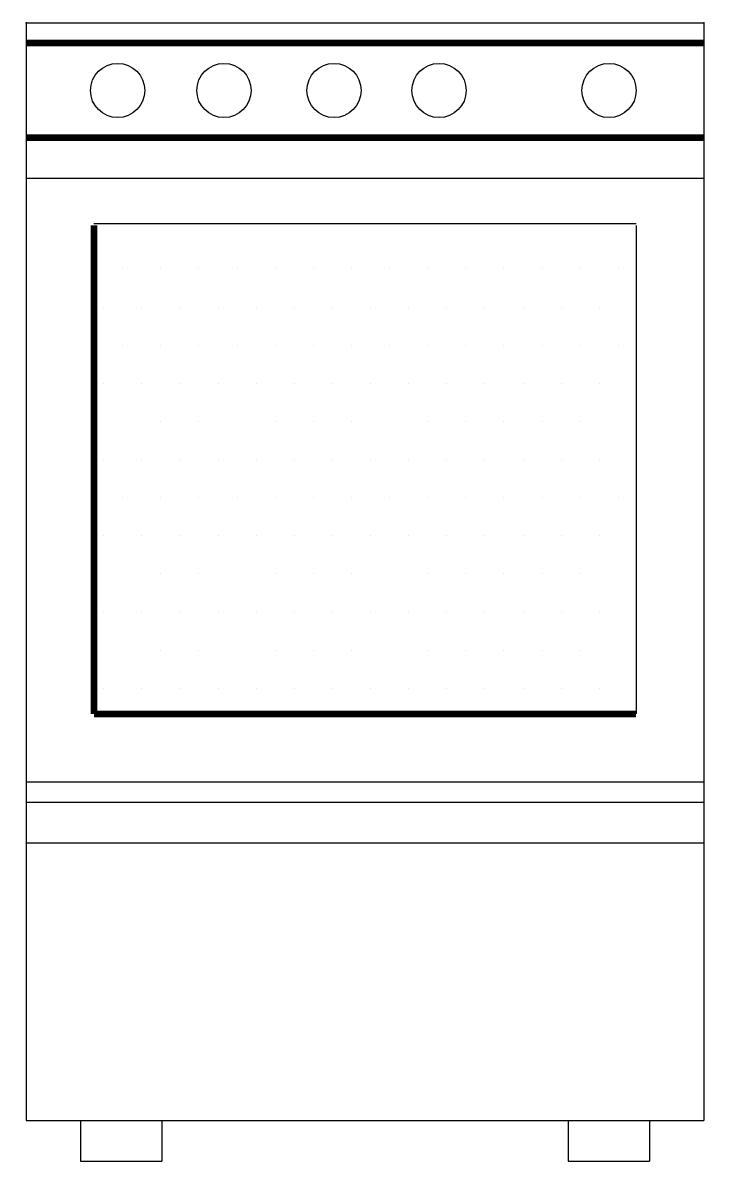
# Model space of a CAD drawing. Extents: x -0.503 to 0.003, y -0.84 to 0.
import ezdxf

# ---------------------------------------------------------------- set-up
doc = ezdxf.new("R2010")
doc.units = 0
doc.header["$MEASUREMENT"] = 0
doc.layers.get('0').update_dxf_attribs({"linetype": 'CONTINUOUS'})

# ---------------------------------------------------------------- blocks, each defined once
blk = doc.blocks.new('*X0')
at = {"color": 0}
for p, q in [((77.47031, 85.24688), (77.47031, 85.24688)), ((77.49844, 85.24688), (77.49844, 85.24688)), ((77.52656, 85.24688), (77.52656, 85.24688)), ((77.55469, 85.24688), (77.55469, 85.24688)), ((77.58281, 85.24688), (77.58281, 85.24688)), ((77.61094, 85.24688), (77.61094, 85.24688)), ((77.63906, 85.24688), (77.63906, 85.24688)), ((77.66719, 85.24688), (77.66719, 85.24688)), ((77.69531, 85.24688), (77.69531, 85.24688)), ((77.72344, 85.24688), (77.72344, 85.24688)), ((77.75156, 85.24688), (77.75156, 85.24688)), ((77.77969, 85.24688), (77.77969, 85.24688)), ((77.80781, 85.24688), (77.80781, 85.24688)), ((77.83594, 85.24688), (77.83594, 85.24688)), ((77.45625, 85.21875), (77.45625, 85.21875)), ((77.48438, 85.21875), (77.48438, 85.21875)), ((77.5125, 85.21875), (77.5125, 85.21875)), ((77.54063, 85.21875), (77.54063, 85.21875)), ((77.56875, 85.21875), (77.56875, 85.21875)), ((77.59688, 85.21875), (77.59688, 85.21875)), ((77.625, 85.21875), (77.625, 85.21875)), ((77.65313, 85.21875), (77.65313, 85.21875)), ((77.68125, 85.21875), (77.68125, 85.21875)), ((77.70938, 85.21875), (77.70938, 85.21875)), ((77.7375, 85.21875), (77.7375, 85.21875)), ((77.76563, 85.21875), (77.76563, 85.21875)), ((77.79375, 85.21875), (77.79375, 85.21875)), ((77.82188, 85.21875), (77.82188, 85.21875)), ((77.47031, 85.19062), (77.47031, 85.19062)), ((77.49844, 85.19062), (77.49844, 85.19062)), ((77.52656, 85.19062), (77.52656, 85.19062)), ((77.55469, 85.19062), (77.55469, 85.19062)), ((77.58281, 85.19062), (77.58281, 85.19062)), ((77.61094, 85.19062), (77.61094, 85.19062)), ((77.63906, 85.19062), (77.63906, 85.19062)), ((77.66719, 85.19062), (77.66719, 85.19062)), ((77.69531, 85.19062), (77.69531, 85.19062)), ((77.72344, 85.19062), (77.72344, 85.19062)), ((77.75156, 85.19062), (77.75156, 85.19062)), ((77.77969, 85.19062), (77.77969, 85.19062)), ((77.80781, 85.19062), (77.80781, 85.19062)), ((77.83594, 85.19062), (77.83594, 85.19062)), ((77.45625, 85.1625), (77.45625, 85.1625)), ((77.48438, 85.1625), (77.48438, 85.1625)), ((77.5125, 85.1625), (77.5125, 85.1625)), ((77.54063, 85.1625), (77.54063, 85.1625)), ((77.56875, 85.1625), (77.56875, 85.1625)), ((77.59688, 85.1625), (77.59688, 85.1625)), ((77.625, 85.1625), (77.625, 85.1625)), ((77.65313, 85.1625), (77.65313, 85.1625)), ((77.68125, 85.1625), (77.68125, 85.1625)), ((77.70938, 85.1625), (77.70938, 85.1625)), ((77.7375, 85.1625), (77.7375, 85.1625)), ((77.76563, 85.1625), (77.76563, 85.1625)), ((77.79375, 85.1625), (77.79375, 85.1625)), ((77.82188, 85.1625), (77.82188, 85.1625)), ((77.47031, 85.13438), (77.47031, 85.13438)), ((77.49844, 85.13438), (77.49844, 85.13438)), ((77.52656, 85.13438), (77.52656, 85.13438)), ((77.55469, 85.13438), (77.55469, 85.13438)), ((77.58281, 85.13438), (77.58281, 85.13438)), ((77.61094, 85.13438), (77.61094, 85.13438)), ((77.63906, 85.13438), (77.63906, 85.13438)), ((77.66719, 85.13438), (77.66719, 85.13438)), ((77.69531, 85.13438), (77.69531, 85.13438)), ((77.72344, 85.13438), (77.72344, 85.13438)), ((77.75156, 85.13438), (77.75156, 85.13438)), ((77.77969, 85.13438), (77.77969, 85.13438)), ((77.80781, 85.13438), (77.80781, 85.13438)), ((77.83594, 85.13438), (77.83594, 85.13438)), ((77.45625, 85.10625), (77.45625, 85.10625)), ((77.48438, 85.10625), (77.48438, 85.10625)), ((77.5125, 85.10625), (77.5125, 85.10625)), ((77.54063, 85.10625), (77.54063, 85.10625)), ((77.56875, 85.10625), (77.56875, 85.10625)), ((77.59688, 85.10625), (77.59688, 85.10625)), ((77.625, 85.10625), (77.625, 85.10625)), ((77.65313, 85.10625), (77.65313, 85.10625)), ((77.68125, 85.10625), (77.68125, 85.10625)), ((77.70938, 85.10625), (77.70938, 85.10625)), ((77.7375, 85.10625), (77.7375, 85.10625)), ((77.76563, 85.10625), (77.76563, 85.10625)), ((77.79375, 85.10625), (77.79375, 85.10625)), ((77.82188, 85.10625), (77.82188, 85.10625)), ((77.47031, 85.07812), (77.47031, 85.07812)), ((77.49844, 85.07812), (77.49844, 85.07812)), ((77.52656, 85.07812), (77.52656, 85.07812)), ((77.55469, 85.07812), (77.55469, 85.07812)), ((77.58281, 85.07812), (77.58281, 85.07812)), ((77.61094, 85.07812), (77.61094, 85.07812)), ((77.63906, 85.07812), (77.63906, 85.07812)), ((77.66719, 85.07812), (77.66719, 85.07812)), ((77.69531, 85.07812), (77.69531, 85.07812)), ((77.72344, 85.07812), (77.72344, 85.07812)), ((77.75156, 85.07812), (77.75156, 85.07812)), ((77.77969, 85.07812), (77.77969, 85.07812)), ((77.80781, 85.07812), (77.80781, 85.07812)), ((77.83594, 85.07812), (77.83594, 85.07812)), ((77.45625, 85.05), (77.45625, 85.05)), ((77.48438, 85.05), (77.48438, 85.05)), ((77.5125, 85.05), (77.5125, 85.05)), ((77.54063, 85.05), (77.54063, 85.05)), ((77.56875, 85.05), (77.56875, 85.05)), ((77.59688, 85.05), (77.59688, 85.05)), ((77.625, 85.05), (77.625, 85.05)), ((77.65313, 85.05), (77.65313, 85.05)), ((77.68125, 85.05), (77.68125, 85.05)), ((77.70938, 85.05), (77.70938, 85.05)), ((77.7375, 85.05), (77.7375, 85.05)), ((77.76563, 85.05), (77.76563, 85.05)), ((77.79375, 85.05), (77.79375, 85.05)), ((77.82188, 85.05), (77.82188, 85.05)), ((77.47031, 85.02188), (77.47031, 85.02188)), ((77.49844, 85.02188), (77.49844, 85.02188)), ((77.52656, 85.02188), (77.52656, 85.02188)), ((77.55469, 85.02188), (77.55469, 85.02188)), ((77.58281, 85.02188), (77.58281, 85.02188)), ((77.61094, 85.02188), (77.61094, 85.02188)), ((77.63906, 85.02188), (77.63906, 85.02188)), ((77.66719, 85.02188), (77.66719, 85.02188)), ((77.69531, 85.02188), (77.69531, 85.02188)), ((77.72344, 85.02188), (77.72344, 85.02188)), ((77.75156, 85.02188), (77.75156, 85.02188)), ((77.77969, 85.02188), (77.77969, 85.02188)), ((77.80781, 85.02188), (77.80781, 85.02188)), ((77.83594, 85.02188), (77.83594, 85.02188)), ((77.45625, 84.99375), (77.45625, 84.99375)), ((77.48438, 84.99375), (77.48438, 84.99375)), ((77.5125, 84.99375), (77.5125, 84.99375)), ((77.54063, 84.99375), (77.54063, 84.99375)), ((77.56875, 84.99375), (77.56875, 84.99375)), ((77.59688, 84.99375), (77.59688, 84.99375)), ((77.625, 84.99375), (77.625, 84.99375)), ((77.65313, 84.99375), (77.65313, 84.99375)), ((77.68125, 84.99375), (77.68125, 84.99375)), ((77.70938, 84.99375), (77.70938, 84.99375)), ((77.7375, 84.99375), (77.7375, 84.99375)), ((77.76563, 84.99375), (77.76563, 84.99375)), ((77.79375, 84.99375), (77.79375, 84.99375)), ((77.82188, 84.99375), (77.82188, 84.99375)), ((77.47031, 84.96563), (77.47031, 84.96563)), ((77.49844, 84.96563), (77.49844, 84.96563)), ((77.52656, 84.96563), (77.52656, 84.96563)), ((77.55469, 84.96563), (77.55469, 84.96563)), ((77.58281, 84.96563), (77.58281, 84.96563)), ((77.61094, 84.96563), (77.61094, 84.96563)), ((77.63906, 84.96563), (77.63906, 84.96563)), ((77.66719, 84.96563), (77.66719, 84.96563)), ((77.69531, 84.96563), (77.69531, 84.96563)), ((77.72344, 84.96563), (77.72344, 84.96563)), ((77.75156, 84.96563), (77.75156, 84.96563)), ((77.77969, 84.96563), (77.77969, 84.96563)), ((77.80781, 84.96563), (77.80781, 84.96563)), ((77.83594, 84.96563), (77.83594, 84.96563)), ((77.45625, 84.9375), (77.45625, 84.9375)), ((77.48438, 84.9375), (77.48438, 84.9375)), ((77.5125, 84.9375), (77.5125, 84.9375)), ((77.54063, 84.9375), (77.54063, 84.9375)), ((77.56875, 84.9375), (77.56875, 84.9375)), ((77.59688, 84.9375), (77.59688, 84.9375)), ((77.625, 84.9375), (77.625, 84.9375)), ((77.65313, 84.9375), (77.65313, 84.9375)), ((77.68125, 84.9375), (77.68125, 84.9375)), ((77.70938, 84.9375), (77.70938, 84.9375)), ((77.7375, 84.9375), (77.7375, 84.9375)), ((77.76563, 84.9375), (77.76563, 84.9375)), ((77.79375, 84.9375), (77.79375, 84.9375)), ((77.82188, 84.9375), (77.82188, 84.9375))]:
    blk.add_line(p, q, dxfattribs=at)

msp = doc.modelspace()

# ---------------------------------------------------------------- linework, layer by layer
for p, q in [((-0.5, 0), (-0.5, -0.81)), ((-0.5, 0), (0, 0)), ((0, 0), (0, -0.81)), ((-0.5, -0.11475), (0, -0.11475)), ((-0.45, -0.14809), (-0.05, -0.14809)), ((-0.05, -0.14949), (-0.05, -0.51)), ((-0.5, -0.56), (0, -0.56)), ((-0.5, -0.575), (0, -0.575)), ((-0.5, -0.605), (0, -0.605)), ((-0.5, -0.81), (0, -0.81)), ((-0.46, -0.81), (-0.46, -0.84)), ((-0.4, -0.81), (-0.4, -0.84)), ((-0.1, -0.81), (-0.1, -0.84)), ((-0.04, -0.81), (-0.04, -0.84)), ((-0.46, -0.84), (-0.4, -0.84)), ((-0.1, -0.84), (-0.04, -0.84))]:
    msp.add_line(p, q)
at = {"const_width": 0.005}
for points in [[(-0.5, -0.015), (0, -0.015)], [(-0.5, -0.08475), (0, -0.08475)], [(-0.45, -0.14949), (-0.45, -0.51)], [(-0.45, -0.51), (-0.05, -0.51)]]:
    msp.add_lwpolyline(points, dxfattribs=at)
for centre in [(-0.43255, -0.04996), (-0.35405, -0.04996), (-0.27287, -0.04996), (-0.19537, -0.04996), (-0.0699, -0.04996)]:
    msp.add_circle(centre, 0.02)
at = {"color": 0, "linetype": 'BYBLOCK'}
for p in [(-0.5, 0), (0, 0)]:
    msp.add_point(p, dxfattribs=at)

# ---------------------------------------------------------------- block references
msp.add_blockref('*X0', (-77.89905, -85.42852))

doc.saveas('drawing.dxf')
